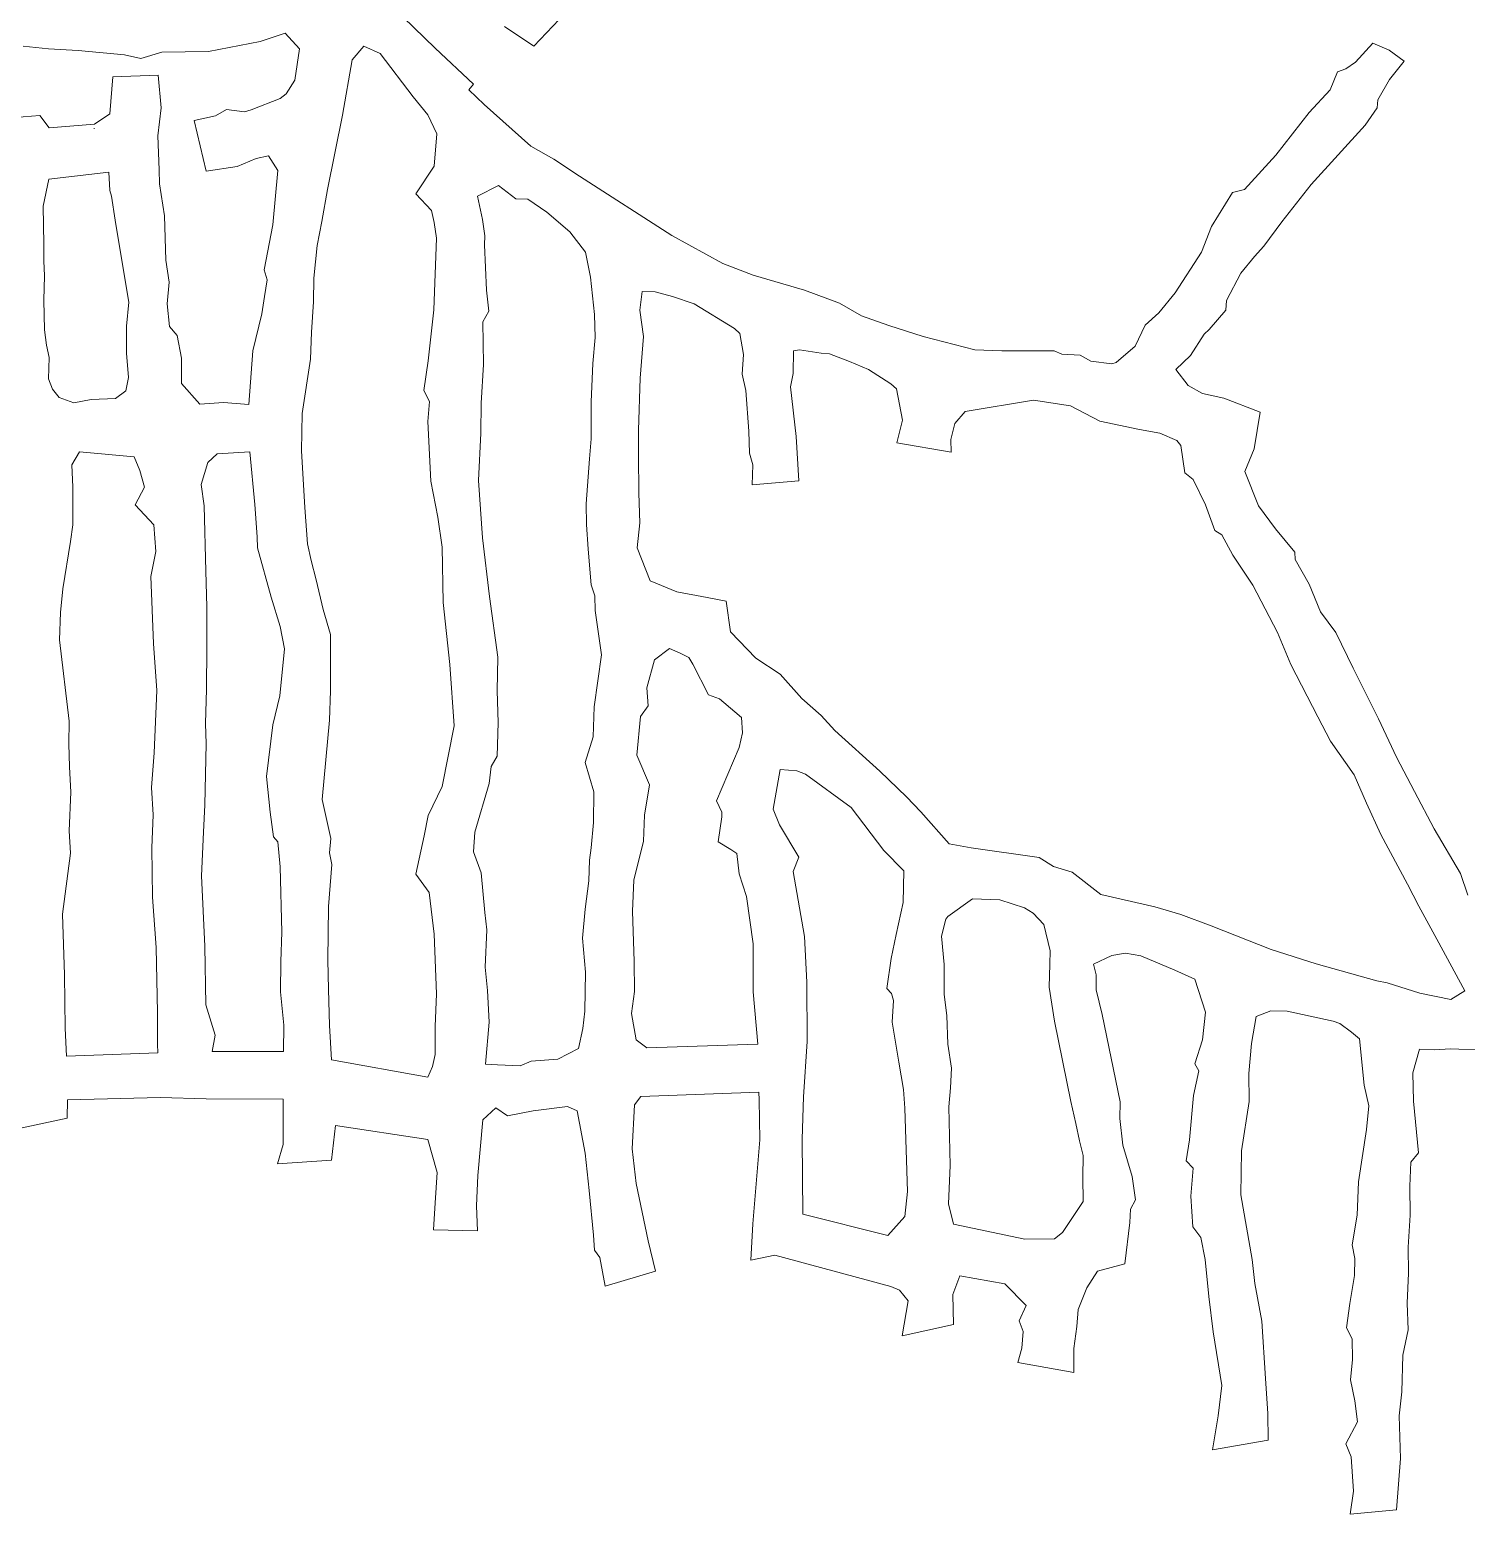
# Model space of a CAD drawing. Header units: metres. Extents: x 539168 to 540247, y 4477583 to 4477986.
# Drawn here: x 539313.7 to 539453, y 4477599.9 to 4477743.8 of the extents above; entities that cross this region are included whole.
import ezdxf

# ---------------------------------------------------------------- set-up
doc = ezdxf.new("R2010")
doc.units = ezdxf.units.M
doc.layers.add('KAT_1410', color=30, linetype='Continuous', lineweight=0)

msp = doc.modelspace()

# ---------------------------------------------------------------- linework, layer by layer
at = {"layer": 'KAT_1410'}
for p, q in [((539349.92, 4477745.01, 1410.7), (539353.03, 4477742, 1410.73)), ((539362.61, 4477742.17, 1411.67), (539365.66, 4477745.43, 1411.67)), ((539336.09, 4477742.65, 1410.61), (539338.51, 4477743.46, 1410.54)), ((539338.51, 4477743.46, 1410.54), (539339.88, 4477741.92, 1410.55)), ((539359.76, 4477744.1, 1411.67), (539362.61, 4477742.17, 1411.67)), ((539313.11, 4477742.17, 1410.82), (539315.55, 4477741.93, 1410.78)), ((539315.55, 4477741.93, 1410.78), (539318.44, 4477741.75, 1410.86)), ((539331.07, 4477741.67, 1410.58), (539336.09, 4477742.65, 1410.61)), ((539339.88, 4477741.92, 1410.55), (539339.42, 4477738.88, 1409.99)), ((539346.13, 4477742.2, 1410.17), (539345, 4477740.85, 1410.01)), ((539347.71, 4477741.46, 1410.44), (539346.13, 4477742.2, 1410.17)), ((539353.03, 4477742, 1410.73), (539356.75, 4477738.49, 1410.78)), ((539442.23, 4477740.65, 1412.43), (539443.92, 4477742.47, 1412.25)), ((539443.92, 4477742.47, 1412.25), (539445.49, 4477741.8, 1412.37)), ((539445.49, 4477741.8, 1412.37), (539446.97, 4477740.74, 1412.34)), ((539318.44, 4477741.75, 1410.86), (539322.92, 4477741.36, 1410.95)), ((539322.92, 4477741.36, 1410.95), (539324.51, 4477741, 1410.91)), ((539324.51, 4477741, 1410.91), (539326.56, 4477741.6, 1410.76)), ((539326.56, 4477741.6, 1410.76), (539331.07, 4477741.67, 1410.58)), ((539345, 4477740.85, 1410.01), (539344.05, 4477735.51, 1409.99)), ((539347.71, 4477741.46, 1410.44), (539350.89, 4477737.27, 1410.58)), ((539441.31, 4477739.98, 1412.27), (539442.23, 4477740.65, 1412.43)), ((539446.97, 4477740.74, 1412.34), (539445.52, 4477738.96, 1412.37)), ((539321.5, 4477735.64, 1411.19), (539321.78, 4477739.22, 1411.09)), ((539321.78, 4477739.22, 1411.09), (539326.19, 4477739.39, 1411.08)), ((539326.19, 4477739.39, 1411.08), (539326.47, 4477736.21, 1411.18)), ((539439.78, 4477737.94, 1412.11), (539440.5, 4477739.69, 1412.27)), ((539440.5, 4477739.69, 1412.27), (539441.31, 4477739.98, 1412.27)), ((539445.52, 4477738.96, 1412.37), (539444.41, 4477736.98, 1412.36)), ((539338.58, 4477737.58, 1410.03), (539338, 4477737.13, 1410.06)), ((539339.42, 4477738.88, 1409.99), (539338.58, 4477737.58, 1410.03)), ((539356.29, 4477737.94, 1410.68), (539356.75, 4477738.49, 1410.78)), ((539357.8, 4477736.52, 1410.41), (539356.29, 4477737.94, 1410.68)), ((539437.74, 4477735.76, 1412.11), (539439.78, 4477737.94, 1412.11)), ((539326.17, 4477733.5, 1410.9), (539326.47, 4477736.21, 1411.18)), ((539332.81, 4477736.06, 1409.2), (539331.74, 4477735.43, 1410.94)), ((539334.57, 4477735.82, 1409.3), (539332.81, 4477736.06, 1409.2)), ((539335.2, 4477736.02, 1409.35), (539334.57, 4477735.82, 1409.3)), ((539338, 4477737.13, 1410.06), (539335.2, 4477736.02, 1409.35)), ((539350.89, 4477737.27, 1410.58), (539352.32, 4477735.54, 1410.52)), ((539362.31, 4477732.51, 1410.56), (539357.8, 4477736.52, 1410.41)), ((539444.35, 4477736.22, 1412.28), (539443.19, 4477734.53, 1412.11)), ((539444.41, 4477736.98, 1412.36), (539444.35, 4477736.22, 1412.28)), ((539314.72, 4477735.46, 1411.66), (539310.14, 4477735.1, 1411.54)), ((539314.72, 4477735.46, 1411.66), (539315.62, 4477734.26, 1411.13)), ((539315.62, 4477734.26, 1411.13), (539320.03, 4477734.62, 1411.11)), ((539320.03, 4477734.62, 1411.11), (539321.5, 4477735.64, 1411.19)), ((539331.74, 4477735.43, 1410.94), (539329.69, 4477734.98, 1410.93)), ((539329.69, 4477734.98, 1410.93), (539330.85, 4477730.07, 1411.49)), ((539344.05, 4477735.51, 1409.99), (539342.61, 4477728.29, 1410.01)), ((539352.32, 4477735.54, 1410.52), (539353.21, 4477733.68, 1410.55)), ((539434.53, 4477731.63, 1412.12), (539437.74, 4477735.76, 1412.11)), ((539320.01, 4477734.22, 1396.58), (539319.94, 4477734.2, 1396.37)), ((539326.3, 4477730.2, 1410.9), (539326.17, 4477733.5, 1410.9)), ((539353.21, 4477733.68, 1410.55), (539352.95, 4477730.56, 1410.51)), ((539443.19, 4477734.53, 1412.11), (539437.95, 4477728.79, 1412.17)), ((539364.53, 4477731.23, 1410.29), (539362.31, 4477732.51, 1410.56)), ((539330.85, 4477730.07, 1411.49), (539333.86, 4477730.54, 1409.1)), ((539333.86, 4477730.54, 1409.1), (539335.7, 4477731.29, 1409.25)), ((539335.7, 4477731.29, 1409.25), (539336.87, 4477731.57, 1410.08)), ((539336.87, 4477731.57, 1410.08), (539337.78, 4477730.13, 1410.14)), ((539352.95, 4477730.56, 1410.51), (539351.17, 4477727.87, 1410.68)), ((539367.02, 4477729.6, 1410.51), (539364.53, 4477731.23, 1410.29)), ((539431.49, 4477728.31, 1412.1), (539434.53, 4477731.63, 1412.12)), ((539315.03, 4477726.67, 1411.43), (539315.59, 4477729.29, 1411.12)), ((539315.59, 4477729.29, 1411.12), (539321.41, 4477729.99, 1411.18)), ((539321.41, 4477729.99, 1411.18), (539321.49, 4477728.21, 1410.9)), ((539326.32, 4477728.85, 1410.9), (539326.3, 4477730.2, 1410.9)), ((539326.32, 4477728.85, 1410.9), (539326.79, 4477725.73, 1410.9)), ((539337.29, 4477724.88, 1410.13), (539337.78, 4477730.13, 1410.14)), ((539367.02, 4477729.6, 1410.51), (539375.99, 4477723.85, 1410.67)), ((539321.49, 4477728.21, 1410.9), (539321.67, 4477727.65, 1410.9)), ((539322.03, 4477725.34, 1410.9), (539321.67, 4477727.65, 1410.9)), ((539342.06, 4477725.2, 1409.95), (539342.61, 4477728.29, 1410.01)), ((539352.68, 4477726.25, 1410.69), (539351.17, 4477727.87, 1410.68)), ((539357.13, 4477727.64, 1410.59), (539359.19, 4477728.67, 1410.53)), ((539357.64, 4477725.4, 1410.93), (539357.13, 4477727.64, 1410.59)), ((539359.19, 4477728.67, 1410.53), (539360.85, 4477727.38, 1410.29)), ((539360.85, 4477727.38, 1410.29), (539362.02, 4477727.36, 1410.36)), ((539428.28, 4477724.72, 1412.2), (539430.33, 4477728.01, 1412.2)), ((539430.33, 4477728.01, 1412.2), (539431.49, 4477728.31, 1412.1)), ((539437.95, 4477728.79, 1412.17), (539435.11, 4477725.15, 1412.32)), ((539315.11, 4477722.99, 1411.43), (539315.03, 4477726.67, 1411.43)), ((539352.94, 4477725.09, 1410.75), (539352.68, 4477726.25, 1410.69)), ((539362.02, 4477727.36, 1410.36), (539363.87, 4477726.1, 1410.61)), ((539363.87, 4477726.1, 1410.61), (539366.09, 4477724.18, 1410.49)), ((539322.77, 4477720.82, 1411.28), (539322.03, 4477725.34, 1410.9)), ((539326.79, 4477725.73, 1410.9), (539326.93, 4477721.45, 1411.07)), ((539337.29, 4477724.88, 1410.13), (539336.45, 4477720.52, 1410.03)), ((539341.6, 4477722.86, 1410.2), (539342.06, 4477725.2, 1409.95)), ((539353.17, 4477723.59, 1410.85), (539352.94, 4477725.09, 1410.75)), ((539357.64, 4477725.4, 1410.93), (539357.85, 4477723.82, 1410.96)), ((539428.28, 4477724.72, 1412.2), (539427.31, 4477722.23, 1412.12)), ((539435.11, 4477725.15, 1412.32), (539433.34, 4477722.79, 1412.28)), ((539353.17, 4477723.59, 1410.85), (539352.91, 4477716.64, 1411.12)), ((539357.85, 4477723.82, 1410.96), (539357.83, 4477722.95, 1410.93)), ((539366.09, 4477724.18, 1410.49), (539367.61, 4477722.23, 1410.61)), ((539380.91, 4477721.12, 1410.92), (539375.99, 4477723.85, 1410.67)), ((539315.1, 4477721.38, 1411.05), (539315.11, 4477722.99, 1411.43)), ((539341.29, 4477719.7, 1410.19), (539341.6, 4477722.86, 1410.2)), ((539358.02, 4477718.54, 1411.24), (539357.83, 4477722.95, 1410.93)), ((539367.61, 4477722.23, 1410.61), (539368.08, 4477719.8, 1410.6)), ((539427.31, 4477722.23, 1412.12), (539424.75, 4477718.28, 1412.25)), ((539431.13, 4477720.18, 1412.12), (539432.44, 4477721.82, 1412.2)), ((539433.34, 4477722.79, 1412.28), (539432.44, 4477721.82, 1412.2)), ((539315.17, 4477719.93, 1411), (539315.1, 4477721.38, 1411.05)), ((539323.36, 4477717.37, 1411.06), (539322.77, 4477720.82, 1411.28)), ((539326.93, 4477721.45, 1411.07), (539327.25, 4477719.32, 1410.87)), ((539336.77, 4477719.56, 1410.07), (539336.45, 4477720.52, 1410.03)), ((539380.91, 4477721.12, 1410.92), (539383.87, 4477720, 1410.88)), ((539315.17, 4477719.93, 1411), (539315.11, 4477717.58, 1411.22)), ((539327.25, 4477719.32, 1410.87), (539327.06, 4477717.21, 1410.84)), ((539336.48, 4477717.94, 1410.26), (539336.77, 4477719.56, 1410.07)), ((539341.29, 4477719.7, 1410.19), (539341.24, 4477717.41, 1410.47)), ((539368.48, 4477716.17, 1410.81), (539368.08, 4477719.8, 1410.6)), ((539383.87, 4477720, 1410.88), (539388.83, 4477718.54, 1410.88)), ((539429.73, 4477717.54, 1412.02), (539431.13, 4477720.18, 1412.12)), ((539315.11, 4477717.58, 1411.22), (539315.16, 4477714.71, 1411)), ((539323.13, 4477715.07, 1410.95), (539323.36, 4477717.37, 1411.06)), ((539336.48, 4477717.94, 1410.26), (539336.23, 4477716.26, 1410.19)), ((539341.05, 4477714.48, 1410.28), (539341.24, 4477717.41, 1410.47)), ((539358.24, 4477716.51, 1411.43), (539358.02, 4477718.54, 1411.24)), ((539373.09, 4477718.41, 1410.77), (539372.89, 4477716.62, 1410.93)), ((539373.09, 4477718.41, 1410.77), (539374.36, 4477718.37, 1410.62)), ((539374.36, 4477718.37, 1410.62), (539376.05, 4477717.94, 1410.79)), ((539376.05, 4477717.94, 1410.79), (539378.14, 4477717.21, 1410.95)), ((539388.83, 4477718.54, 1410.88), (539392.23, 4477717.27, 1411.33)), ((539423.18, 4477716.36, 1412.25), (539424.75, 4477718.28, 1412.25)), ((539429.68, 4477716.61, 1412.1), (539429.73, 4477717.54, 1412.02)), ((539327.06, 4477717.21, 1410.84), (539327.3, 4477715.02, 1410.82)), ((539336.23, 4477716.26, 1410.19), (539335.36, 4477712.65, 1410.6)), ((539352.91, 4477716.64, 1411.12), (539352.36, 4477711.69, 1411.44)), ((539357.66, 4477715.48, 1411.57), (539358.24, 4477716.51, 1411.43)), ((539368.53, 4477713.95, 1410.94), (539368.48, 4477716.17, 1410.81)), ((539372.89, 4477716.62, 1410.93), (539373.23, 4477714.04, 1411.1)), ((539378.14, 4477717.21, 1410.95), (539382.04, 4477714.83, 1411.1)), ((539392.23, 4477717.27, 1411.33), (539394.37, 4477716.05, 1411.42)), ((539394.37, 4477716.05, 1411.42), (539397.02, 4477715.12, 1411.46)), ((539421.85, 4477715.15, 1412.25), (539423.18, 4477716.36, 1412.25)), ((539428.05, 4477714.73, 1412.28), (539429.68, 4477716.61, 1412.1)), ((539315.16, 4477714.71, 1411), (539315.37, 4477713.22, 1411)), ((539323.11, 4477712.45, 1410.77), (539323.13, 4477715.07, 1410.95)), ((539327.3, 4477715.02, 1410.82), (539328.03, 4477714.14, 1410.55)), ((539340.94, 4477711.86, 1410.6), (539341.05, 4477714.48, 1410.28)), ((539357.73, 4477711.35, 1411.69), (539357.66, 4477715.48, 1411.57)), ((539382.04, 4477714.83, 1411.1), (539382.57, 4477714.35, 1411.18)), ((539397.02, 4477715.12, 1411.46), (539400.35, 4477714.06, 1411.52)), ((539420.87, 4477713.12, 1412.18), (539421.85, 4477715.15, 1412.25)), ((539427.58, 4477714.28, 1412.25), (539428.05, 4477714.73, 1412.28)), ((539315.37, 4477713.22, 1411), (539315.63, 4477712.01, 1411)), ((539328.44, 4477711.95, 1410.65), (539328.03, 4477714.14, 1410.55)), ((539368.53, 4477713.95, 1410.94), (539368.33, 4477711.43, 1411.03)), ((539372.9, 4477710.01, 1411.03), (539373.23, 4477714.04, 1411.1)), ((539382.57, 4477714.35, 1411.18), (539382.93, 4477712.32, 1411.27)), ((539400.35, 4477714.06, 1411.52), (539405.35, 4477712.75, 1411.7)), ((539419.03, 4477711.53, 1412.21), (539420.87, 4477713.12, 1412.18)), ((539426.25, 4477712.22, 1412.25), (539427.58, 4477714.28, 1412.25)), ((539315.57, 4477709.95, 1411), (539315.63, 4477712.01, 1411)), ((539323.33, 4477710.07, 1411), (539323.11, 4477712.45, 1410.77)), ((539328.45, 4477709.49, 1411), (539328.44, 4477711.95, 1410.65)), ((539335.36, 4477712.65, 1410.6), (539334.98, 4477707.46, 1410.68)), ((539340.15, 4477706.6, 1410.73), (539340.94, 4477711.86, 1410.6)), ((539352.36, 4477711.69, 1411.44), (539351.95, 4477708.81, 1411.22)), ((539382.93, 4477712.32, 1411.27), (539382.79, 4477710.41, 1411.35)), ((539387.73, 4477710.46, 1411.45), (539387.77, 4477712.66, 1411.31)), ((539387.77, 4477712.66, 1411.31), (539388.36, 4477712.75, 1411.22)), ((539388.36, 4477712.75, 1411.22), (539390.45, 4477712.43, 1411.25)), ((539391.27, 4477712.38, 1411.29), (539390.45, 4477712.43, 1411.25)), ((539393.18, 4477711.64, 1411.25), (539391.27, 4477712.38, 1411.29)), ((539395.04, 4477710.84, 1411.25), (539393.18, 4477711.64, 1411.25)), ((539405.35, 4477712.75, 1411.7), (539407.95, 4477712.68, 1411.7)), ((539407.95, 4477712.68, 1411.7), (539413.02, 4477712.68, 1411.7)), ((539413.02, 4477712.68, 1411.7), (539413.76, 4477712.35, 1411.7)), ((539413.76, 4477712.35, 1411.7), (539415.56, 4477712.26, 1411.7)), ((539415.56, 4477712.26, 1411.7), (539416.6, 4477711.66, 1412.07)), ((539416.6, 4477711.66, 1412.07), (539418.62, 4477711.4, 1412.06)), ((539426.25, 4477712.22, 1412.25), (539424.82, 4477710.85, 1412.26)), ((539357.51, 4477707.59, 1411.83), (539357.73, 4477711.35, 1411.69)), ((539368.33, 4477711.43, 1411.03), (539368.17, 4477707.71, 1411.03)), ((539382.79, 4477710.41, 1411.35), (539383.15, 4477708.83, 1411.44)), ((539387.49, 4477709.19, 1411.39), (539387.73, 4477710.46, 1411.45)), ((539395.04, 4477710.84, 1411.25), (539397.19, 4477709.46, 1411.43)), ((539418.62, 4477711.4, 1412.06), (539419.03, 4477711.53, 1412.21)), ((539424.82, 4477710.85, 1412.26), (539426.01, 4477709.29, 1412.07)), ((539315.95, 4477708.95, 1411), (539315.57, 4477709.95, 1411)), ((539316.61, 4477708.15, 1411), (539315.95, 4477708.95, 1411)), ((539322.06, 4477708.05, 1410.99), (539323.05, 4477708.78, 1411)), ((539323.05, 4477708.78, 1411), (539323.33, 4477710.07, 1411)), ((539328.45, 4477709.49, 1411), (539330.23, 4477707.5, 1410.84)), ((539351.95, 4477708.81, 1411.22), (539352.48, 4477707.74, 1411.22)), ((539372.74, 4477704.97, 1411.03), (539372.9, 4477710.01, 1411.03)), ((539383.15, 4477708.83, 1411.44), (539383.43, 4477704.88, 1411.49)), ((539388.04, 4477704.37, 1411.35), (539387.49, 4477709.19, 1411.39)), ((539397.19, 4477709.46, 1411.43), (539397.74, 4477708.98, 1411.67)), ((539397.74, 4477708.98, 1411.67), (539398.34, 4477705.95, 1411.98)), ((539427.4, 4477708.53, 1412.29), (539426.01, 4477709.29, 1412.07)), ((539318, 4477707.63, 1410.99), (539316.61, 4477708.15, 1411)), ((539318, 4477707.63, 1410.99), (539319.7, 4477707.96, 1411.02)), ((539319.7, 4477707.96, 1411.02), (539322.06, 4477708.05, 1410.99)), ((539330.23, 4477707.5, 1410.84), (539332.52, 4477707.66, 1410.88)), ((539332.52, 4477707.66, 1410.88), (539334.98, 4477707.46, 1410.68)), ((539352.48, 4477707.74, 1411.22), (539352.32, 4477705.83, 1411.22)), ((539357.45, 4477704.69, 1411.83), (539357.51, 4477707.59, 1411.83)), ((539368.17, 4477707.71, 1411.03), (539368.17, 4477704.14, 1411.03)), ((539404.42, 4477706.8, 1411.98), (539411.02, 4477707.89, 1411.7)), ((539414.63, 4477707.33, 1411.7), (539411.02, 4477707.89, 1411.7)), ((539417.47, 4477705.86, 1411.7), (539414.63, 4477707.33, 1411.7)), ((539429.47, 4477708.09, 1412.35), (539427.4, 4477708.53, 1412.29)), ((539432.99, 4477706.72, 1412.28), (539429.47, 4477708.09, 1412.35)), ((539340.09, 4477702.98, 1410.77), (539340.15, 4477706.6, 1410.73)), ((539352.32, 4477705.83, 1411.22), (539352.63, 4477700.03, 1411.83)), ((539398.34, 4477705.95, 1411.98), (539397.79, 4477703.76, 1411.98)), ((539403.4, 4477705.61, 1411.98), (539404.42, 4477706.8, 1411.98)), ((539417.47, 4477705.86, 1411.7), (539421.29, 4477705.03, 1412.74)), ((539432.42, 4477703.16, 1412.3), (539432.99, 4477706.72, 1412.28)), ((539357.25, 4477700.11, 1411.83), (539357.45, 4477704.69, 1411.83)), ((539372.73, 4477702.56, 1411.03), (539372.74, 4477704.97, 1411.03)), ((539383.43, 4477704.88, 1411.49), (539383.51, 4477702.76, 1411.5)), ((539388.3, 4477700.06, 1411.87), (539388.04, 4477704.37, 1411.35)), ((539403.02, 4477704.06, 1411.98), (539403.4, 4477705.61, 1411.98)), ((539421.29, 4477705.03, 1412.74), (539423.26, 4477704.68, 1412.31)), ((539423.26, 4477704.68, 1412.31), (539424.91, 4477703.98, 1412.31)), ((539340.09, 4477702.98, 1410.77), (539340.42, 4477697.5, 1411.08)), ((539368.17, 4477704.14, 1411.03), (539367.99, 4477702.19, 1411.03)), ((539397.79, 4477703.76, 1411.98), (539403.05, 4477702.84, 1411.98)), ((539403.05, 4477702.84, 1411.98), (539403.02, 4477704.06, 1411.98)), ((539424.91, 4477703.98, 1412.31), (539425.32, 4477703.5, 1412.33)), ((539425.32, 4477703.5, 1412.33), (539425.7, 4477700.83, 1412.45)), ((539431.52, 4477700.96, 1412.45), (539432.42, 4477703.16, 1412.3)), ((539318.56, 4477702.88, 1411.08), (539317.82, 4477701.63, 1411.22)), ((539317.82, 4477701.63, 1411.22), (539317.91, 4477699.44, 1411.21)), ((539323.86, 4477702.39, 1411.22), (539318.56, 4477702.88, 1412.92)), ((539324.4, 4477701.06, 1411.3), (539323.86, 4477702.39, 1411.22)), ((539331.01, 4477701.85, 1411.04), (539330.35, 4477699.71, 1410.98)), ((539331.9, 4477702.69, 1410.97), (539331.01, 4477701.85, 1411.04)), ((539335.07, 4477702.89, 1410.87), (539331.9, 4477702.69, 1410.97)), ((539335.07, 4477702.89, 1410.87), (539335.55, 4477697.79, 1411.2)), ((539367.99, 4477702.19, 1411.03), (539367.68, 4477697.84, 1411.61)), ((539372.78, 4477698.86, 1411.73), (539372.73, 4477702.56, 1411.03)), ((539383.51, 4477702.76, 1411.5), (539383.84, 4477701.62, 1411.57)), ((539383.84, 4477701.62, 1411.57), (539383.77, 4477699.67, 1411.78)), ((539324.86, 4477699.45, 1411.17), (539324.4, 4477701.06, 1411.3)), ((539357.62, 4477694.56, 1411.83), (539357.25, 4477700.11, 1411.83)), ((539383.77, 4477699.67, 1410.2), (539388.3, 4477700.06, 1411.87)), ((539425.7, 4477700.83, 1412.45), (539426.51, 4477700.21, 1412.45)), ((539426.51, 4477700.21, 1412.45), (539427.69, 4477697.73, 1412.45)), ((539432.83, 4477697.63, 1412.45), (539431.52, 4477700.96, 1412.45)), ((539317.92, 4477695.79, 1411.12), (539317.91, 4477699.44, 1411.21)), ((539323.95, 4477697.75, 1411.12), (539324.86, 4477699.45, 1411.17)), ((539330.35, 4477699.71, 1410.98), (539330.64, 4477697.64, 1411.01)), ((539352.63, 4477700.03, 1411.83), (539353.3, 4477696.54, 1411.83)), ((539372.87, 4477696.01, 1411.69), (539372.78, 4477698.86, 1411.73)), ((539323.95, 4477697.75, 1411.12), (539325.78, 4477695.79, 1411.13)), ((539330.81, 4477691.3, 1411.29), (539330.64, 4477697.64, 1411.01)), ((539335.8, 4477694.65, 1411.15), (539335.55, 4477697.79, 1411.2)), ((539340.42, 4477697.5, 1411.08), (539340.67, 4477693.95, 1411.05)), ((539367.68, 4477697.84, 1411.61), (539367.72, 4477695.84, 1411.65)), ((539427.69, 4477697.73, 1412.45), (539428.59, 4477695.26, 1412.45)), ((539434.48, 4477695.43, 1412.45), (539432.83, 4477697.63, 1412.45)), ((539317.68, 4477694.19, 1411.18), (539317.92, 4477695.79, 1411.12)), ((539325.78, 4477695.79, 1411.13), (539325.97, 4477693.21, 1411.12)), ((539353.3, 4477696.54, 1411.83), (539353.72, 4477693.65, 1411.83)), ((539367.72, 4477695.84, 1411.65), (539367.86, 4477693.46, 1411.5)), ((539372.6, 4477693.57, 1411.75), (539372.87, 4477696.01, 1411.69)), ((539335.82, 4477693.58, 1411.23), (539335.8, 4477694.65, 1411.15)), ((539358.29, 4477688.87, 1412.09), (539357.62, 4477694.56, 1411.83)), ((539428.59, 4477695.26, 1412.45), (539429.27, 4477694.83, 1412.45)), ((539429.27, 4477694.83, 1412.45), (539430.35, 4477692.85, 1412.45)), ((539436.35, 4477693.17, 1412.79), (539434.48, 4477695.43, 1412.45)), ((539317.68, 4477694.19, 1411.18), (539316.96, 4477689.6, 1411.28)), ((539325.97, 4477693.21, 1411.12), (539325.47, 4477690.8, 1411.08)), ((539337.13, 4477688.8, 1411.27), (539335.82, 4477693.58, 1411.23)), ((539340.67, 4477693.95, 1411.05), (539341.02, 4477692.36, 1411.11)), ((539353.72, 4477693.65, 1411.83), (539353.81, 4477688.29, 1412.06)), ((539367.86, 4477693.46, 1411.5), (539368.15, 4477689.98, 1411.55)), ((539373.86, 4477690.39, 1411.8), (539372.6, 4477693.57, 1411.75)), ((539436.38, 4477692.43, 1412.83), (539436.35, 4477693.17, 1412.79)), ((539341.02, 4477692.36, 1411.11), (539341.5, 4477690.48, 1411.14)), ((539430.35, 4477692.85, 1412.45), (539432.28, 4477689.95, 1412.81)), ((539437.74, 4477690.04, 1413.01), (539436.38, 4477692.43, 1412.83)), ((539325.47, 4477690.8, 1411.08), (539325.75, 4477684.32, 1411.46)), ((539330.92, 4477687.85, 1411.4), (539330.81, 4477691.3, 1411.29)), ((539341.5, 4477690.48, 1411.14), (539342.19, 4477687.61, 1411.09)), ((539376.46, 4477689.31, 1412.1), (539373.86, 4477690.39, 1411.8)), ((539438.85, 4477687.38, 1412.92), (539437.74, 4477690.04, 1413.01)), ((539316.96, 4477689.6, 1411.28), (539316.72, 4477687.32, 1411.44)), ((539338.03, 4477685.94, 1411.09), (539337.13, 4477688.8, 1411.27)), ((539359.1, 4477682.98, 1412.31), (539358.29, 4477688.87, 1412.09)), ((539368.15, 4477689.98, 1411.55), (539368.52, 4477688.93, 1411.55)), ((539368.52, 4477688.93, 1411.55), (539368.55, 4477687.49, 1411.55)), ((539379.41, 4477688.76, 1412.13), (539376.46, 4477689.31, 1412.1)), ((539381.25, 4477688.41, 1412.15), (539379.41, 4477688.76, 1412.13)), ((539432.28, 4477689.95, 1412.81), (539434.69, 4477685.36, 1412.83)), ((539316.62, 4477684.66, 1411.61), (539316.72, 4477687.32, 1411.44)), ((539330.91, 4477683.92, 1411.65), (539330.92, 4477687.85, 1411.4)), ((539342.19, 4477687.61, 1411.09), (539342.88, 4477685.19, 1411.09)), ((539353.81, 4477688.29, 1412.06), (539354.45, 4477682.26, 1412.19)), ((539368.55, 4477687.49, 1411.55), (539369.15, 4477683.22, 1411.85)), ((539381.67, 4477685.44, 1412.21), (539381.25, 4477688.41, 1412.15)), ((539440.33, 4477685.36, 1412.83), (539438.85, 4477687.38, 1412.92)), ((539338.43, 4477683.79, 1411.18), (539338.03, 4477685.94, 1411.09)), ((539317.57, 4477676.78, 1411.66), (539316.62, 4477684.66, 1411.61)), ((539325.75, 4477684.32, 1411.46), (539326.06, 4477679.75, 1411.69)), ((539342.9, 4477679.73, 1411.39), (539342.88, 4477685.19, 1411.09)), ((539381.67, 4477685.44, 1412.21), (539384.11, 4477682.87, 1412.41)), ((539434.69, 4477685.36, 1412.83), (539435.96, 4477682.28, 1412.83)), ((539442.01, 4477681.93, 1412.83), (539440.33, 4477685.36, 1412.83)), ((539330.86, 4477679.89, 1411.72), (539330.91, 4477683.92, 1411.65)), ((539338.43, 4477683.79, 1411.18), (539337.99, 4477679.24, 1411.39)), ((539359.05, 4477679.72, 1412.15), (539359.1, 4477682.98, 1412.31)), ((539369.15, 4477683.22, 1411.85), (539368.44, 4477678.18, 1411.85)), ((539374.31, 4477682.74, 1411.8), (539375.75, 4477683.83, 1411.8)), ((539375.75, 4477683.83, 1411.8), (539376.79, 4477683.38, 1412.15)), ((539376.79, 4477683.38, 1412.15), (539377.61, 4477682.95, 1412.16)), ((539377.61, 4477682.95, 1412.16), (539378.02, 4477682.31, 1412.24)), ((539386.47, 4477681.32, 1412.3), (539384.11, 4477682.87, 1412.41)), ((539354.45, 4477682.26, 1412.19), (539354.89, 4477676.34, 1411.99)), ((539373.56, 4477680, 1411.76), (539374.31, 4477682.74, 1411.8)), ((539378.02, 4477682.31, 1412.24), (539379.54, 4477679.32, 1412.36)), ((539435.96, 4477682.28, 1412.83), (539438.59, 4477677.21, 1412.83)), ((539444.47, 4477677.01, 1412.83), (539442.01, 4477681.93, 1412.83)), ((539373.69, 4477678.28, 1411.85), (539373.56, 4477680, 1411.76)), ((539388.59, 4477678.98, 1412.34), (539386.47, 4477681.32, 1412.3)), ((539326.06, 4477679.75, 1411.69), (539325.8, 4477673.71, 1411.21)), ((539330.77, 4477676.55, 1411.96), (539330.86, 4477679.89, 1411.72)), ((539337.99, 4477679.24, 1413.36), (539337.31, 4477676.42, 1411.6)), ((539342.8, 4477676.87, 1411.54), (539342.9, 4477679.73, 1411.39)), ((539359.15, 4477676.66, 1412.09), (539359.05, 4477679.72, 1412.15)), ((539379.54, 4477679.32, 1412.36), (539380.6, 4477678.95, 1412.37)), ((539380.6, 4477678.95, 1412.37), (539382.49, 4477677.33, 1412.32)), ((539382.73, 4477677.14, 1412.36), (539380.6, 4477678.95, 1412.37)), ((539390.44, 4477677.33, 1412.38), (539388.59, 4477678.98, 1412.34)), ((539368.44, 4477678.18, 1411.85), (539368.35, 4477675.27, 1412.05)), ((539372.58, 4477673.5, 1411.86), (539372.93, 4477677.25, 1411.84)), ((539372.93, 4477677.25, 1411.84), (539373.69, 4477678.28, 1411.85)), ((539382.82, 4477675.65, 1412.44), (539382.73, 4477677.14, 1412.36)), ((539391.77, 4477675.89, 1412.52), (539390.44, 4477677.33, 1412.38)), ((539438.59, 4477677.21, 1412.83), (539439.8, 4477674.86, 1412.83)), ((539317.54, 4477674.57, 1411.99), (539317.57, 4477676.78, 1411.66)), ((539330.85, 4477674.58, 1411.84), (539330.77, 4477676.55, 1411.96)), ((539337.31, 4477676.42, 1411.6), (539336.69, 4477671.42, 1411.51)), ((539342.07, 4477669.18, 1411.91), (539342.8, 4477676.87, 1411.54)), ((539353.72, 4477670.45, 1412.31), (539354.89, 4477676.34, 1411.99)), ((539359.15, 4477676.66, 1412.09), (539359.04, 4477673.38, 1412.23)), ((539382.82, 4477675.65, 1412.44), (539382.49, 4477674.23, 1412.4)), ((539396.14, 4477671.94, 1412.57), (539391.77, 4477675.89, 1412.52)), ((539446.22, 4477673.29, 1412.83), (539444.47, 4477677.01, 1412.83)), ((539317.54, 4477674.57, 1411.99), (539317.6, 4477672.35, 1411.99)), ((539330.7, 4477668.67, 1411.87), (539330.85, 4477674.58, 1411.84)), ((539368.35, 4477675.27, 1412.05), (539367.59, 4477672.77, 1412.14)), ((539382.49, 4477674.23, 1412.4), (539380.3, 4477669.06, 1412.36)), ((539439.8, 4477674.86, 1412.83), (539442.12, 4477671.58, 1412.83)), ((539325.8, 4477673.71, 1411.21), (539325.55, 4477670.36, 1411.87)), ((539359.04, 4477673.38, 1412.23), (539358.46, 4477672.4, 1412.31)), ((539367.59, 4477672.77, 1412.14), (539368.4, 4477669.93, 1412.09)), ((539373.8, 4477670.61, 1412.12), (539372.58, 4477673.5, 1411.86)), ((539447.97, 4477669.96, 1412.94), (539446.22, 4477673.29, 1412.83)), ((539317.6, 4477672.35, 1411.99), (539317.73, 4477669.89, 1411.99)), ((539336.69, 4477671.42, 1411.51), (539337.04, 4477667.98, 1411.88)), ((539358.46, 4477672.4, 1412.31), (539358.26, 4477670.74, 1412.35)), ((539386.48, 4477672.1, 1412.56), (539385.8, 4477668.25, 1412.3)), ((539388.1, 4477671.98, 1412.43), (539386.48, 4477672.1, 1412.56)), ((539388.94, 4477671.64, 1412.48), (539388.1, 4477671.98, 1412.43)), ((539393.37, 4477668.43, 1412.52), (539388.94, 4477671.64, 1412.48)), ((539398.71, 4477669.44, 1412.56), (539396.14, 4477671.94, 1412.57)), ((539442.12, 4477671.58, 1412.83), (539443.29, 4477668.84, 1413)), ((539317.73, 4477669.89, 1411.99), (539317.57, 4477666.15, 1411.27)), ((539325.55, 4477670.36, 1411.87), (539325.7, 4477667.69, 1411.87)), ((539353.72, 4477670.45, 1412.31), (539352.35, 4477667.63, 1412.31)), ((539356.87, 4477666.02, 1412.31), (539358.26, 4477670.74, 1412.35)), ((539368.4, 4477669.93, 1412.09), (539368.37, 4477666.97, 1412.01)), ((539373.33, 4477667.66, 1412), (539373.8, 4477670.61, 1412.12)), ((539449.86, 4477666.35, 1413.05), (539447.97, 4477669.96, 1412.94)), ((539330.7, 4477668.67, 1411.87), (539330.58, 4477666.03, 1411.87)), ((539342.92, 4477665.41, 1412.03), (539342.07, 4477669.18, 1411.91)), ((539380.3, 4477669.06, 1412.36), (539380.82, 4477667.97, 1412.39)), ((539393.37, 4477668.43, 1412.52), (539396.53, 4477664.26, 1412.62)), ((539400.11, 4477668, 1412.64), (539398.71, 4477669.44, 1412.56)), ((539443.29, 4477668.84, 1413), (539444.7, 4477665.8, 1413.02)), ((539325.7, 4477667.69, 1411.87), (539325.59, 4477664.52, 1411.87)), ((539337.04, 4477667.98, 1411.88), (539337.36, 4477665.56, 1411.89)), ((539352.35, 4477667.63, 1412.31), (539351.97, 4477665.66, 1412.31)), ((539368.37, 4477666.97, 1412.01), (539368.16, 4477664.52, 1412)), ((539373.24, 4477665.16, 1412), (539373.33, 4477667.66, 1412)), ((539380.82, 4477667.52, 1412.3), (539380.47, 4477665.09, 1412.3)), ((539380.82, 4477667.97, 1412.39), (539380.82, 4477667.52, 1412.3)), ((539386.41, 4477666.74, 1412.3), (539385.8, 4477668.25, 1412.3)), ((539402.85, 4477664.9, 1412.8), (539400.11, 4477668, 1424.81)), ((539317.57, 4477666.15, 1411.27), (539317.69, 4477664, 1411.31)), ((539330.58, 4477666.03, 1411.87), (539330.38, 4477661.8, 1411.87)), ((539337.36, 4477665.56, 1411.89), (539337.79, 4477665.08, 1411.92)), ((539351.16, 4477661.96, 1412.31), (539351.97, 4477665.66, 1412.31)), ((539356.75, 4477664.11, 1412.31), (539356.87, 4477666.02, 1412.31)), ((539388.3, 4477663.59, 1412.3), (539386.41, 4477666.74, 1412.3)), ((539444.7, 4477665.8, 1413.02), (539447.29, 4477661, 1413.18)), ((539452.4, 4477662.01, 1413.07), (539449.86, 4477666.35, 1413.05)), ((539325.59, 4477664.52, 1411.87), (539325.65, 4477659.72, 1411.87)), ((539337.79, 4477665.08, 1411.92), (539338.02, 4477662.68, 1411.9)), ((539342.81, 4477664.02, 1411.97), (539342.92, 4477665.41, 1412.03)), ((539356.75, 4477664.11, 1412.31), (539357.51, 4477662.08, 1412.31)), ((539368.16, 4477664.52, 1412), (539367.99, 4477663.3, 1411.87)), ((539372.29, 4477661.37, 1411.97), (539373.24, 4477665.16, 1412)), ((539380.47, 4477665.09, 1412.3), (539381.7, 4477664.35, 1412.3)), ((539381.7, 4477664.35, 1412.3), (539382.26, 4477663.95, 1412.45)), ((539396.53, 4477664.26, 1412.62), (539398.46, 4477662.29, 1412.91)), ((539402.85, 4477664.9, 1412.8), (539404.98, 4477664.51, 1412.75)), ((539404.98, 4477664.51, 1412.75), (539411.58, 4477663.57, 1412.98)), ((539316.91, 4477658.08, 1411.28), (539317.69, 4477664, 1411.31)), ((539338.02, 4477662.68, 1411.9), (539338.18, 4477656.33, 1412.12)), ((539342.71, 4477658.83, 1412.11), (539343.03, 4477662.88, 1412.09)), ((539343.03, 4477662.88, 1412.09), (539342.81, 4477664.02, 1411.97)), ((539367.99, 4477663.3, 1411.87), (539367.94, 4477661.3, 1411.97)), ((539382.26, 4477663.95, 1412.45), (539382.51, 4477661.99, 1412.52)), ((539387.74, 4477662.22, 1412.52), (539388.3, 4477663.59, 1412.3)), ((539411.58, 4477663.57, 1412.98), (539412.96, 4477662.71, 1412.78)), ((539412.96, 4477662.71, 1412.78), (539414.79, 4477662.15, 1412.77)), ((539330.7, 4477654.98, 1411.87), (539330.38, 4477661.8, 1411.87)), ((539351.16, 4477661.96, 1412.31), (539352.45, 4477660.17, 1412.39)), ((539357.84, 4477658.24, 1412.72), (539357.51, 4477662.08, 1412.31)), ((539367.94, 4477661.3, 1411.97), (539367.58, 4477658.56, 1412.08)), ((539372.15, 4477658.38, 1412.2), (539372.29, 4477661.37, 1411.97)), ((539382.51, 4477661.99, 1412.52), (539383.2, 4477659.8, 1412.52)), ((539387.74, 4477662.22, 1412.52), (539388.83, 4477655.92, 1412.68)), ((539398.46, 4477662.29, 1412.91), (539398.4, 4477659.22, 1413.09)), ((539414.79, 4477662.15, 1412.77), (539417.57, 4477659.98, 1412.77)), ((539452.4, 4477662.01, 1413.07), (539453.11, 4477659.93, 1413.22)), ((539352.45, 4477660.17, 1412.39), (539352.94, 4477656.13, 1412.52)), ((539383.2, 4477659.8, 1412.52), (539383.87, 4477655.2, 1412.47)), ((539417.57, 4477659.98, 1412.77), (539422.8, 4477658.78, 1412.83)), ((539447.29, 4477661, 1413.18), (539448.37, 4477658.87, 1413.22)), ((539325.65, 4477659.72, 1411.87), (539326.01, 4477654.86, 1411.87)), ((539342.62, 4477653.64, 1412.26), (539342.71, 4477658.83, 1412.11)), ((539367.58, 4477658.56, 1412.08), (539367.31, 4477655.75, 1411.95)), ((539372.34, 4477653.51, 1412.17), (539372.15, 4477658.38, 1412.2)), ((539398.4, 4477659.22, 1413.09), (539397.71, 4477656.12, 1413.09)), ((539402.71, 4477657.87, 1413.03), (539405.13, 4477659.56, 1412.66)), ((539405.13, 4477659.56, 1412.66), (539407.78, 4477659.48, 1412.75)), ((539410.17, 4477658.68, 1413), (539407.78, 4477659.48, 1412.75)), ((539411, 4477658.17, 1412.73), (539410.17, 4477658.68, 1413)), ((539425.32, 4477658.06, 1412.82), (539422.8, 4477658.78, 1412.83)), ((539450.12, 4477655.66, 1413.22), (539448.37, 4477658.87, 1413.22)), ((539317.11, 4477652.21, 1411.31), (539316.91, 4477658.08, 1411.28)), ((539358.04, 4477656.57, 1412.7), (539357.84, 4477658.24, 1412.72)), ((539402.12, 4477655.96, 1413.09), (539402.52, 4477657.61, 1413.09)), ((539402.52, 4477657.61, 1413.09), (539402.71, 4477657.87, 1413.03)), ((539412.03, 4477657.09, 1412.68), (539411, 4477658.17, 1412.73)), ((539412.65, 4477654.53, 1412.97), (539412.03, 4477657.09, 1412.68)), ((539428.24, 4477656.96, 1412.88), (539425.32, 4477658.06, 1412.82)), ((539434.08, 4477654.66, 1415.49), (539428.24, 4477656.96, 1412.88)), ((539338.18, 4477656.33, 1412.12), (539338.07, 4477653.51, 1412.11)), ((539353.18, 4477650.36, 1412.69), (539352.94, 4477656.13, 1412.52)), ((539358.04, 4477656.57, 1412.7), (539357.87, 4477652.94, 1412.93)), ((539367.31, 4477655.75, 1411.95), (539367.6, 4477652.46, 1412.05)), ((539389.06, 4477651.5, 1412.63), (539388.83, 4477655.92, 1412.68)), ((539397.71, 4477656.12, 1413.09), (539397.23, 4477653.77, 1413.39)), ((539402.37, 4477653.22, 1413.47), (539402.12, 4477655.96, 1413.09)), ((539452.85, 4477650.65, 1413.22), (539450.12, 4477655.66, 1413.22)), ((539326.01, 4477654.86, 1411.87), (539326.14, 4477648.55, 1412.49)), ((539330.81, 4477649.29, 1412.72), (539330.7, 4477654.98, 1411.87)), ((539383.87, 4477655.2, 1412.47), (539383.87, 4477650.56, 1412.54)), ((539412.6, 4477653.24, 1412.87), (539412.65, 4477654.53, 1412.97)), ((539418.63, 4477654.09, 1412.93), (539416.85, 4477653.25, 1413.16)), ((539419.96, 4477654.31, 1412.74), (539418.63, 4477654.09, 1412.93)), ((539421.44, 4477654.04, 1412.9), (539419.96, 4477654.31, 1412.74)), ((539421.44, 4477654.04, 1412.9), (539424.74, 4477652.65, 1412.81)), ((539438.42, 4477653.27, 1412.78), (539434.08, 4477654.66, 1415.49)), ((539338.07, 4477653.51, 1412.11), (539338.04, 4477650.56, 1412.23)), ((539342.69, 4477650.82, 1412.47), (539342.62, 4477653.64, 1412.26)), ((539357.87, 4477652.94, 1412.93), (539358.12, 4477650.67, 1412.94)), ((539372.37, 4477650.59, 1412.35), (539372.34, 4477653.51, 1412.17)), ((539397.23, 4477653.77, 1413.39), (539396.8, 4477650.89, 1413.37)), ((539402.38, 4477650.31, 1413.5), (539402.37, 4477653.22, 1413.47)), ((539412.54, 4477651.02, 1412.93), (539412.6, 4477653.24, 1412.87)), ((539416.85, 4477653.25, 1413.16), (539417.1, 4477652.21, 1412.9)), ((539424.74, 4477652.65, 1412.81), (539426.68, 4477651.78, 1412.9)), ((539444.29, 4477651.63, 1412.78), (539438.42, 4477653.27, 1412.78)), ((539317.11, 4477652.21, 1411.31), (539317.17, 4477647.03, 1411.63)), ((539367.6, 4477652.46, 1412.05), (539367.53, 4477648.68, 1412.15)), ((539389.08, 4477645.73, 1412.77), (539389.06, 4477651.5, 1412.63)), ((539417.1, 4477652.21, 1412.9), (539417.11, 4477650.74, 1412.94)), ((539426.68, 4477651.78, 1412.9), (539427.69, 4477648.6, 1412.92)), ((539445.3, 4477651.44, 1412.9), (539444.29, 4477651.63, 1412.78)), ((539445.3, 4477651.44, 1412.9), (539448.47, 4477650.44, 1412.8)), ((539338.04, 4477650.56, 1412.23), (539338.37, 4477647.31, 1412.2)), ((539342.81, 4477647.28, 1412.26), (539342.69, 4477650.82, 1412.47)), ((539353.18, 4477650.36, 1412.69), (539353.05, 4477647.2, 1412.89)), ((539358.28, 4477647.62, 1413.08), (539358.12, 4477650.67, 1412.94)), ((539372.08, 4477648.45, 1412.19), (539372.37, 4477650.59, 1412.35)), ((539383.87, 4477650.56, 1412.54), (539384.3, 4477645.5, 1412.8)), ((539396.8, 4477650.89, 1413.37), (539397.28, 4477650.4, 1413.37)), ((539397.28, 4477650.4, 1413.37), (539397.45, 4477649.71, 1413.34)), ((539397.45, 4477649.71, 1413.34), (539397.33, 4477647.61, 1413.34)), ((539402.64, 4477648.25, 1413.39), (539402.38, 4477650.31, 1413.5)), ((539413.06, 4477647.7, 1412.94), (539412.54, 4477651.02, 1412.93)), ((539417.11, 4477650.74, 1412.94), (539417.7, 4477648.37, 1412.96)), ((539448.47, 4477650.44, 1412.8), (539451.48, 4477649.82, 1413.04)), ((539451.48, 4477649.82, 1413.04), (539452.85, 4477650.65, 1413.22)), ((539326.14, 4477648.55, 1412.49), (539326.11, 4477645.5, 1412.67)), ((539331.73, 4477646.36, 1412.6), (539330.81, 4477649.29, 1412.72)), ((539367.53, 4477648.68, 1412.15), (539367.36, 4477647.01, 1412.16)), ((539372.51, 4477645.9, 1412.58), (539372.08, 4477648.45, 1412.19)), ((539419.44, 4477639.91, 1413.08), (539417.7, 4477648.37, 1412.96)), ((539427.69, 4477648.6, 1412.92), (539427.41, 4477645.91, 1412.9)), ((539432.62, 4477648.18, 1412.96), (539434.03, 4477648.72, 1412.86)), ((539435.62, 4477648.68, 1412.84), (539434.03, 4477648.72, 1412.86)), ((539440.08, 4477647.72, 1412.78), (539435.62, 4477648.68, 1412.84)), ((539317.17, 4477647.03, 1411.63), (539317.3, 4477644.33, 1411.84)), ((539338.37, 4477647.31, 1412.2), (539338.33, 4477644.78, 1412.28)), ((539342.99, 4477643.98, 1412.29), (539342.81, 4477647.28, 1412.26)), ((539353.05, 4477647.2, 1412.89), (539353.03, 4477644.48, 1412.89)), ((539358.28, 4477647.62, 1413.08), (539357.92, 4477643.54, 1413.01)), ((539367.36, 4477647.01, 1412.16), (539366.94, 4477645.08, 1412.23)), ((539397.33, 4477647.61, 1413.34), (539397.98, 4477643.74, 1413.64)), ((539402.71, 4477645.48, 1413.64), (539402.64, 4477648.25, 1413.39)), ((539413.06, 4477647.7, 1412.94), (539414.65, 4477639.94, 1413.08)), ((539432.15, 4477645.54, 1412.98), (539432.62, 4477648.18, 1412.96)), ((539440.08, 4477647.72, 1412.78), (539440.71, 4477647.5, 1412.98)), ((539440.71, 4477647.5, 1412.98), (539441.85, 4477646.64, 1412.98)), ((539326.11, 4477645.5, 1412.67), (539326.16, 4477644.64, 1412.64)), ((539331.41, 4477644.76, 1412.64), (539331.73, 4477646.36, 1412.6)), ((539373.55, 4477645.12, 1412.56), (539372.51, 4477645.9, 1412.58)), ((539373.55, 4477645.12, 1412.56), (539384.3, 4477645.5, 1412.8)), ((539388.73, 4477640.38, 1413), (539389.08, 4477645.73, 1412.77)), ((539403.08, 4477643.15, 1413.98), (539402.71, 4477645.48, 1413.64)), ((539427.41, 4477645.91, 1412.9), (539426.68, 4477643.57, 1413.07)), ((539431.9, 4477642.65, 1413.09), (539432.15, 4477645.54, 1412.98)), ((539441.85, 4477646.64, 1412.98), (539442.61, 4477646, 1412.98)), ((539442.61, 4477646, 1412.98), (539443.09, 4477641.52, 1412.98)), ((539326.16, 4477644.64, 1412.64), (539317.3, 4477644.33, 1411.84)), ((539331.41, 4477644.76, 1412.64), (539338.33, 4477644.78, 1412.28)), ((539352.33, 4477642.28, 1412.65), (539342.99, 4477643.98, 1412.29)), ((539352.77, 4477643.31, 1412.59), (539353.03, 4477644.48, 1412.89)), ((539362.35, 4477643.83, 1412.39), (539364.92, 4477644.04, 1412.39)), ((539364.92, 4477644.04, 1412.39), (539366.94, 4477645.08, 1412.23)), ((539447.8, 4477642.71, 1412.98), (539448.45, 4477645, 1412.98)), ((539448.45, 4477645, 1412.98), (539449.89, 4477644.94, 1412.98)), ((539449.89, 4477644.94, 1412.98), (539451.43, 4477645.04, 1412.98)), ((539451.43, 4477645.04, 1412.98), (539454.72, 4477644.89, 1413)), ((539352.33, 4477642.28, 1412.65), (539352.77, 4477643.31, 1412.59)), ((539357.92, 4477643.54, 1413.01), (539359.07, 4477643.49, 1412.39)), ((539359.07, 4477643.49, 1412.39), (539361.27, 4477643.37, 1412.39)), ((539361.27, 4477643.37, 1412.39), (539362.35, 4477643.83, 1412.39)), ((539397.98, 4477643.74, 1413.64), (539398.42, 4477641.08, 1413.87)), ((539403, 4477641.24, 1413.95), (539403.08, 4477643.15, 1413.98)), ((539427.06, 4477642.89, 1413.18), (539426.55, 4477640.52, 1413.25)), ((539426.68, 4477643.57, 1413.07), (539427.06, 4477642.89, 1413.18)), ((539431.94, 4477639.93, 1413.13), (539431.9, 4477642.65, 1413.09)), ((539447.86, 4477639.96, 1412.98), (539447.8, 4477642.71, 1412.98)), ((539398.42, 4477641.08, 1413.87), (539398.56, 4477639.28, 1413.93)), ((539402.83, 4477639.42, 1413.84), (539403, 4477641.24, 1413.95)), ((539443.09, 4477641.52, 1412.98), (539443.52, 4477639.52, 1412.98)), ((539317.41, 4477640.09, 1411.87), (539317.36, 4477638.31, 1411.63)), ((539326.43, 4477640.33, 1412.46), (539317.41, 4477640.09, 1411.87)), ((539326.43, 4477640.33, 1410.41), (539330.84, 4477640.2, 1412.66)), ((539330.84, 4477640.2, 1412.66), (539338.3, 4477640.14, 1412.52)), ((539338.3, 4477640.14, 1412.52), (539338.29, 4477635.75, 1412.69)), ((539372.35, 4477639.62, 1412.63), (539372.96, 4477640.42, 1412.59)), ((539372.96, 4477640.42, 1412.59), (539384.42, 4477640.83, 1412.81)), ((539384.42, 4477640.83, 1412.81), (539384.43, 4477640.08, 1412.81)), ((539384.43, 4477640.08, 1412.81), (539384.51, 4477636.23, 1412.53)), ((539388.62, 4477636.27, 1412.75), (539388.73, 4477640.38, 1413)), ((539414.65, 4477639.94, 1413.08), (539415.13, 4477637.8, 1413.08)), ((539419.4, 4477638.28, 1413.08), (539419.44, 4477639.91, 1413.08)), ((539426.55, 4477640.52, 1413.25), (539426.14, 4477636.23, 1413.14)), ((539431.19, 4477635.15, 1413.12), (539431.94, 4477639.93, 1413.13)), ((539448.35, 4477634.95, 1412.98), (539447.86, 4477639.96, 1412.98)), ((539313, 4477637.38, 1411.63), (539317.36, 4477638.31, 1411.63)), ((539358.92, 4477639.32, 1412.39), (539357.67, 4477638.14, 1412.83)), ((539360.05, 4477638.55, 1412.39), (539358.92, 4477639.32, 1412.39)), ((539362.55, 4477639.03, 1412.39), (539360.05, 4477638.55, 1412.39)), ((539365.86, 4477639.46, 1412.39), (539362.55, 4477639.03, 1412.39)), ((539366.8, 4477639.02, 1413.63), (539365.86, 4477639.46, 1412.39)), ((539367.56, 4477634.91, 1412.54), (539366.8, 4477639.02, 1413.63)), ((539372.12, 4477635.35, 1412.57), (539372.35, 4477639.62, 1412.63)), ((539398.56, 4477639.28, 1413.93), (539398.82, 4477631.22, 1414.34)), ((539402.94, 4477633.72, 1414.18), (539402.83, 4477639.42, 1413.84)), ((539419.69, 4477635.7, 1413.62), (539419.4, 4477638.28, 1413.08)), ((539443.52, 4477639.52, 1412.98), (539443.3, 4477637.22, 1412.88)), ((539342.99, 4477634.26, 1412.95), (539343.39, 4477637.61, 1412.52)), ((539352.34, 4477636.25, 1412.63), (539343.39, 4477637.61, 1412.52)), ((539357.18, 4477632.77, 1412.67), (539357.67, 4477638.14, 1412.83)), ((539415.13, 4477637.8, 1413.08), (539415.48, 4477636.13, 1413.32)), ((539443.3, 4477637.22, 1412.88), (539442.54, 4477632.14, 1412.9)), ((539338.29, 4477635.75, 1412.69), (539337.74, 4477633.89, 1412.73)), ((539353.24, 4477633.06, 1412.67), (539352.34, 4477636.25, 1412.63)), ((539372.12, 4477635.35, 1412.57), (539372.52, 4477631.97, 1412.67)), ((539384.51, 4477636.23, 1412.53), (539383.83, 4477628.09, 1412.82)), ((539388.67, 4477629, 1412.86), (539388.62, 4477636.27, 1412.75)), ((539415.48, 4477636.13, 1413.32), (539415.83, 4477634.69, 1413.33)), ((539420.58, 4477632.65, 1413.81), (539419.69, 4477635.7, 1413.62)), ((539426.14, 4477636.23, 1413.14), (539425.84, 4477634.19, 1413.12)), ((539337.74, 4477633.89, 1412.73), (539342.99, 4477634.26, 1412.95)), ((539367.95, 4477631.3, 1412.67), (539367.56, 4477634.91, 1412.54)), ((539415.81, 4477632.61, 1413.55), (539415.83, 4477634.69, 1413.33)), ((539425.84, 4477634.19, 1413.12), (539426.5, 4477633.46, 1413.12)), ((539431.11, 4477630.88, 1413.17), (539431.19, 4477635.15, 1413.12)), ((539447.49, 4477631.73, 1413), (539447.61, 4477634.06, 1413.07)), ((539447.61, 4477634.06, 1413.07), (539448.35, 4477634.95, 1412.98)), ((539353.24, 4477633.06, 1412.67), (539353.05, 4477630.11, 1412.67)), ((539357.04, 4477629.81, 1412.67), (539357.18, 4477632.77, 1412.67)), ((539402.78, 4477630.01, 1414.14), (539402.94, 4477633.72, 1414.18)), ((539415.81, 4477632.61, 1413.55), (539415.85, 4477630.23, 1413.73)), ((539420.91, 4477630.4, 1413.81), (539420.58, 4477632.65, 1413.81)), ((539426.5, 4477633.46, 1413.12), (539426.28, 4477630.76, 1413.13)), ((539368.37, 4477626.98, 1412.67), (539367.95, 4477631.3, 1412.67)), ((539372.52, 4477631.97, 1412.67), (539373.68, 4477626.44, 1412.67)), ((539398.55, 4477628.79, 1414.34), (539398.82, 4477631.22, 1414.34)), ((539442.54, 4477632.14, 1412.9), (539442.41, 4477628.92, 1412.9)), ((539447.55, 4477628.92, 1413), (539447.49, 4477631.73, 1413)), ((539353.05, 4477630.11, 1412.67), (539352.87, 4477627.51, 1412.67)), ((539357.15, 4477627.39, 1412.67), (539357.04, 4477629.81, 1412.67)), ((539403.27, 4477628.03, 1414.27), (539402.78, 4477630.01, 1414.14)), ((539415.85, 4477630.23, 1413.73), (539413.85, 4477627.23, 1413.89)), ((539420.44, 4477629.51, 1413.81), (539420.91, 4477630.4, 1413.81)), ((539426.28, 4477630.76, 1413.13), (539426.48, 4477627.78, 1413.2)), ((539432.21, 4477624.61, 1413.26), (539431.11, 4477630.88, 1413.17)), ((539396.9, 4477626.96, 1414.3), (539388.67, 4477629, 1412.86)), ((539396.9, 4477626.96, 1414.3), (539398.55, 4477628.79, 1414.34)), ((539419.89, 4477624.2, 1413.79), (539420.36, 4477628.21, 1413.8)), ((539420.36, 4477628.21, 1413.8), (539420.44, 4477629.51, 1413.81)), ((539442.41, 4477628.92, 1412.9), (539441.93, 4477626.03, 1412.9)), ((539447.33, 4477625.81, 1412.9), (539447.55, 4477628.92, 1413)), ((539352.87, 4477627.51, 1412.67), (539357.15, 4477627.39, 1412.67)), ((539368.48, 4477625.54, 1412.67), (539368.37, 4477626.98, 1412.67)), ((539383.83, 4477628.09, 1412.82), (539383.63, 4477624.55, 1412.92)), ((539410.19, 4477626.6, 1414), (539403.27, 4477628.03, 1414.27)), ((539413.85, 4477627.23, 1413.89), (539413.05, 4477626.62, 1413.85)), ((539426.48, 4477627.78, 1413.2), (539427.26, 4477626.76, 1413.2)), ((539427.26, 4477626.76, 1413.2), (539427.68, 4477624.61, 1413.26)), ((539369.01, 4477624.82, 1412.67), (539368.48, 4477625.54, 1412.67)), ((539373.68, 4477626.44, 1412.67), (539374.38, 4477623.49, 1412.67)), ((539413.05, 4477626.62, 1413.85), (539410.19, 4477626.6, 1414)), ((539441.93, 4477626.03, 1412.9), (539442.18, 4477624.72, 1412.95)), ((539447.38, 4477623.3, 1413.1), (539447.33, 4477625.81, 1412.9)), ((539369.53, 4477622.04, 1412.67), (539369.01, 4477624.82, 1412.67)), ((539383.63, 4477624.55, 1412.92), (539385.97, 4477625.04, 1412.92)), ((539385.97, 4477625.04, 1412.92), (539397.19, 4477622.01, 1414.3)), ((539417.24, 4477623.49, 1413.73), (539419.89, 4477624.2, 1413.79)), ((539427.68, 4477624.61, 1413.26), (539428.02, 4477621.04, 1413.26)), ((539432.47, 4477622.3, 1413.26), (539432.21, 4477624.61, 1413.26)), ((539442.18, 4477624.72, 1412.95), (539442.14, 4477623.06, 1413.1)), ((539374.38, 4477623.49, 1412.67), (539369.53, 4477622.04, 1412.67)), ((539403.21, 4477621.22, 1414.39), (539403.89, 4477623.04, 1414.15)), ((539403.89, 4477623.04, 1414.15), (539408.26, 4477622.25, 1414.05)), ((539416.21, 4477621.86, 1413.76), (539417.24, 4477623.49, 1413.73)), ((539442.14, 4477623.06, 1413.1), (539441.68, 4477620.37, 1413.25)), ((539447.23, 4477620.4, 1413.13), (539447.38, 4477623.3, 1413.1)), ((539398.03, 4477621.65, 1414.37), (539397.19, 4477622.01, 1414.3)), ((539398.89, 4477620.63, 1414.52), (539398.03, 4477621.65, 1414.37)), ((539403.26, 4477618.31, 1414.52), (539403.21, 4477621.22, 1414.39)), ((539410.33, 4477620.15, 1413.7), (539408.26, 4477622.25, 1414.05)), ((539415.35, 4477619.77, 1413.7), (539416.21, 4477621.86, 1413.76)), ((539428.02, 4477621.04, 1413.26), (539428.44, 4477617.6, 1413.26)), ((539433.15, 4477618.64, 1413.26), (539432.47, 4477622.3, 1413.26)), ((539398.89, 4477620.63, 1414.52), (539398.3, 4477617.23, 1414.52)), ((539410.33, 4477620.15, 1413.7), (539409.63, 4477618.69, 1413.7)), ((539415.22, 4477618.14, 1413.7), (539415.35, 4477619.77, 1413.7)), ((539441.68, 4477620.37, 1413.25), (539441.37, 4477618.01, 1413.25)), ((539447.35, 4477617.8, 1413.25), (539447.23, 4477620.4, 1413.13)), ((539398.3, 4477617.23, 1414.52), (539403.26, 4477618.31, 1414.52)), ((539409.63, 4477618.69, 1413.7), (539410.02, 4477617.66, 1413.7)), ((539414.94, 4477615.99, 1413.7), (539415.22, 4477618.14, 1413.7)), ((539433.53, 4477613.1, 1413.26), (539433.15, 4477618.64, 1413.26)), ((539410.02, 4477617.66, 1413.7), (539409.91, 4477616.04, 1413.7)), ((539428.44, 4477617.6, 1413.26), (539429.28, 4477612.42, 1413.26)), ((539441.37, 4477618.01, 1413.25), (539441.91, 4477616.92, 1413.48)), ((539441.91, 4477616.92, 1413.48), (539441.96, 4477614.92, 1413.64)), ((539446.84, 4477615.34, 1413.73), (539447.35, 4477617.8, 1413.25)), ((539409.91, 4477616.04, 1413.7), (539409.5, 4477614.64, 1413.7)), ((539414.94, 4477613.67, 1413.7), (539414.94, 4477615.99, 1413.7)), ((539446.72, 4477611.81, 1413.75), (539446.84, 4477615.34, 1413.73)), ((539409.5, 4477614.64, 1413.7), (539414.94, 4477613.67, 1413.7)), ((539441.96, 4477614.92, 1413.64), (539441.75, 4477612.97, 1413.41)), ((539429.28, 4477612.42, 1413.26), (539428.93, 4477609.46, 1413.25)), ((539433.74, 4477609.69, 1413.25), (539433.53, 4477613.1, 1413.26)), ((539441.75, 4477612.97, 1413.41), (539442.18, 4477610.92, 1413.58)), ((539442.18, 4477610.92, 1413.58), (539442.42, 4477608.89, 1413.52)), ((539446.47, 4477609.47, 1413.58), (539446.72, 4477611.81, 1413.75)), ((539428.93, 4477609.46, 1413.25), (539428.39, 4477606.18, 1413.25)), ((539433.76, 4477607.1, 1413.25), (539433.74, 4477609.69, 1413.25)), ((539446.59, 4477605.34, 1413.94), (539446.47, 4477609.47, 1413.58)), ((539442.42, 4477608.89, 1413.52), (539441.31, 4477606.75, 1413.59)), ((539428.39, 4477606.18, 1413.25), (539433.76, 4477607.1, 1413.25)), ((539441.31, 4477606.75, 1413.59), (539441.83, 4477605.49, 1413.75)), ((539441.83, 4477605.49, 1413.75), (539442.03, 4477602.18, 1413.88)), ((539446.22, 4477600.36, 1413.88), (539446.59, 4477605.34, 1413.94)), ((539442.03, 4477602.18, 1413.88), (539441.73, 4477599.93, 1413.88)), ((539441.73, 4477599.93, 1413.88), (539446.22, 4477600.36, 1413.88))]:
    msp.add_line(p, q, dxfattribs=at)

doc.saveas('drawing.dxf')
